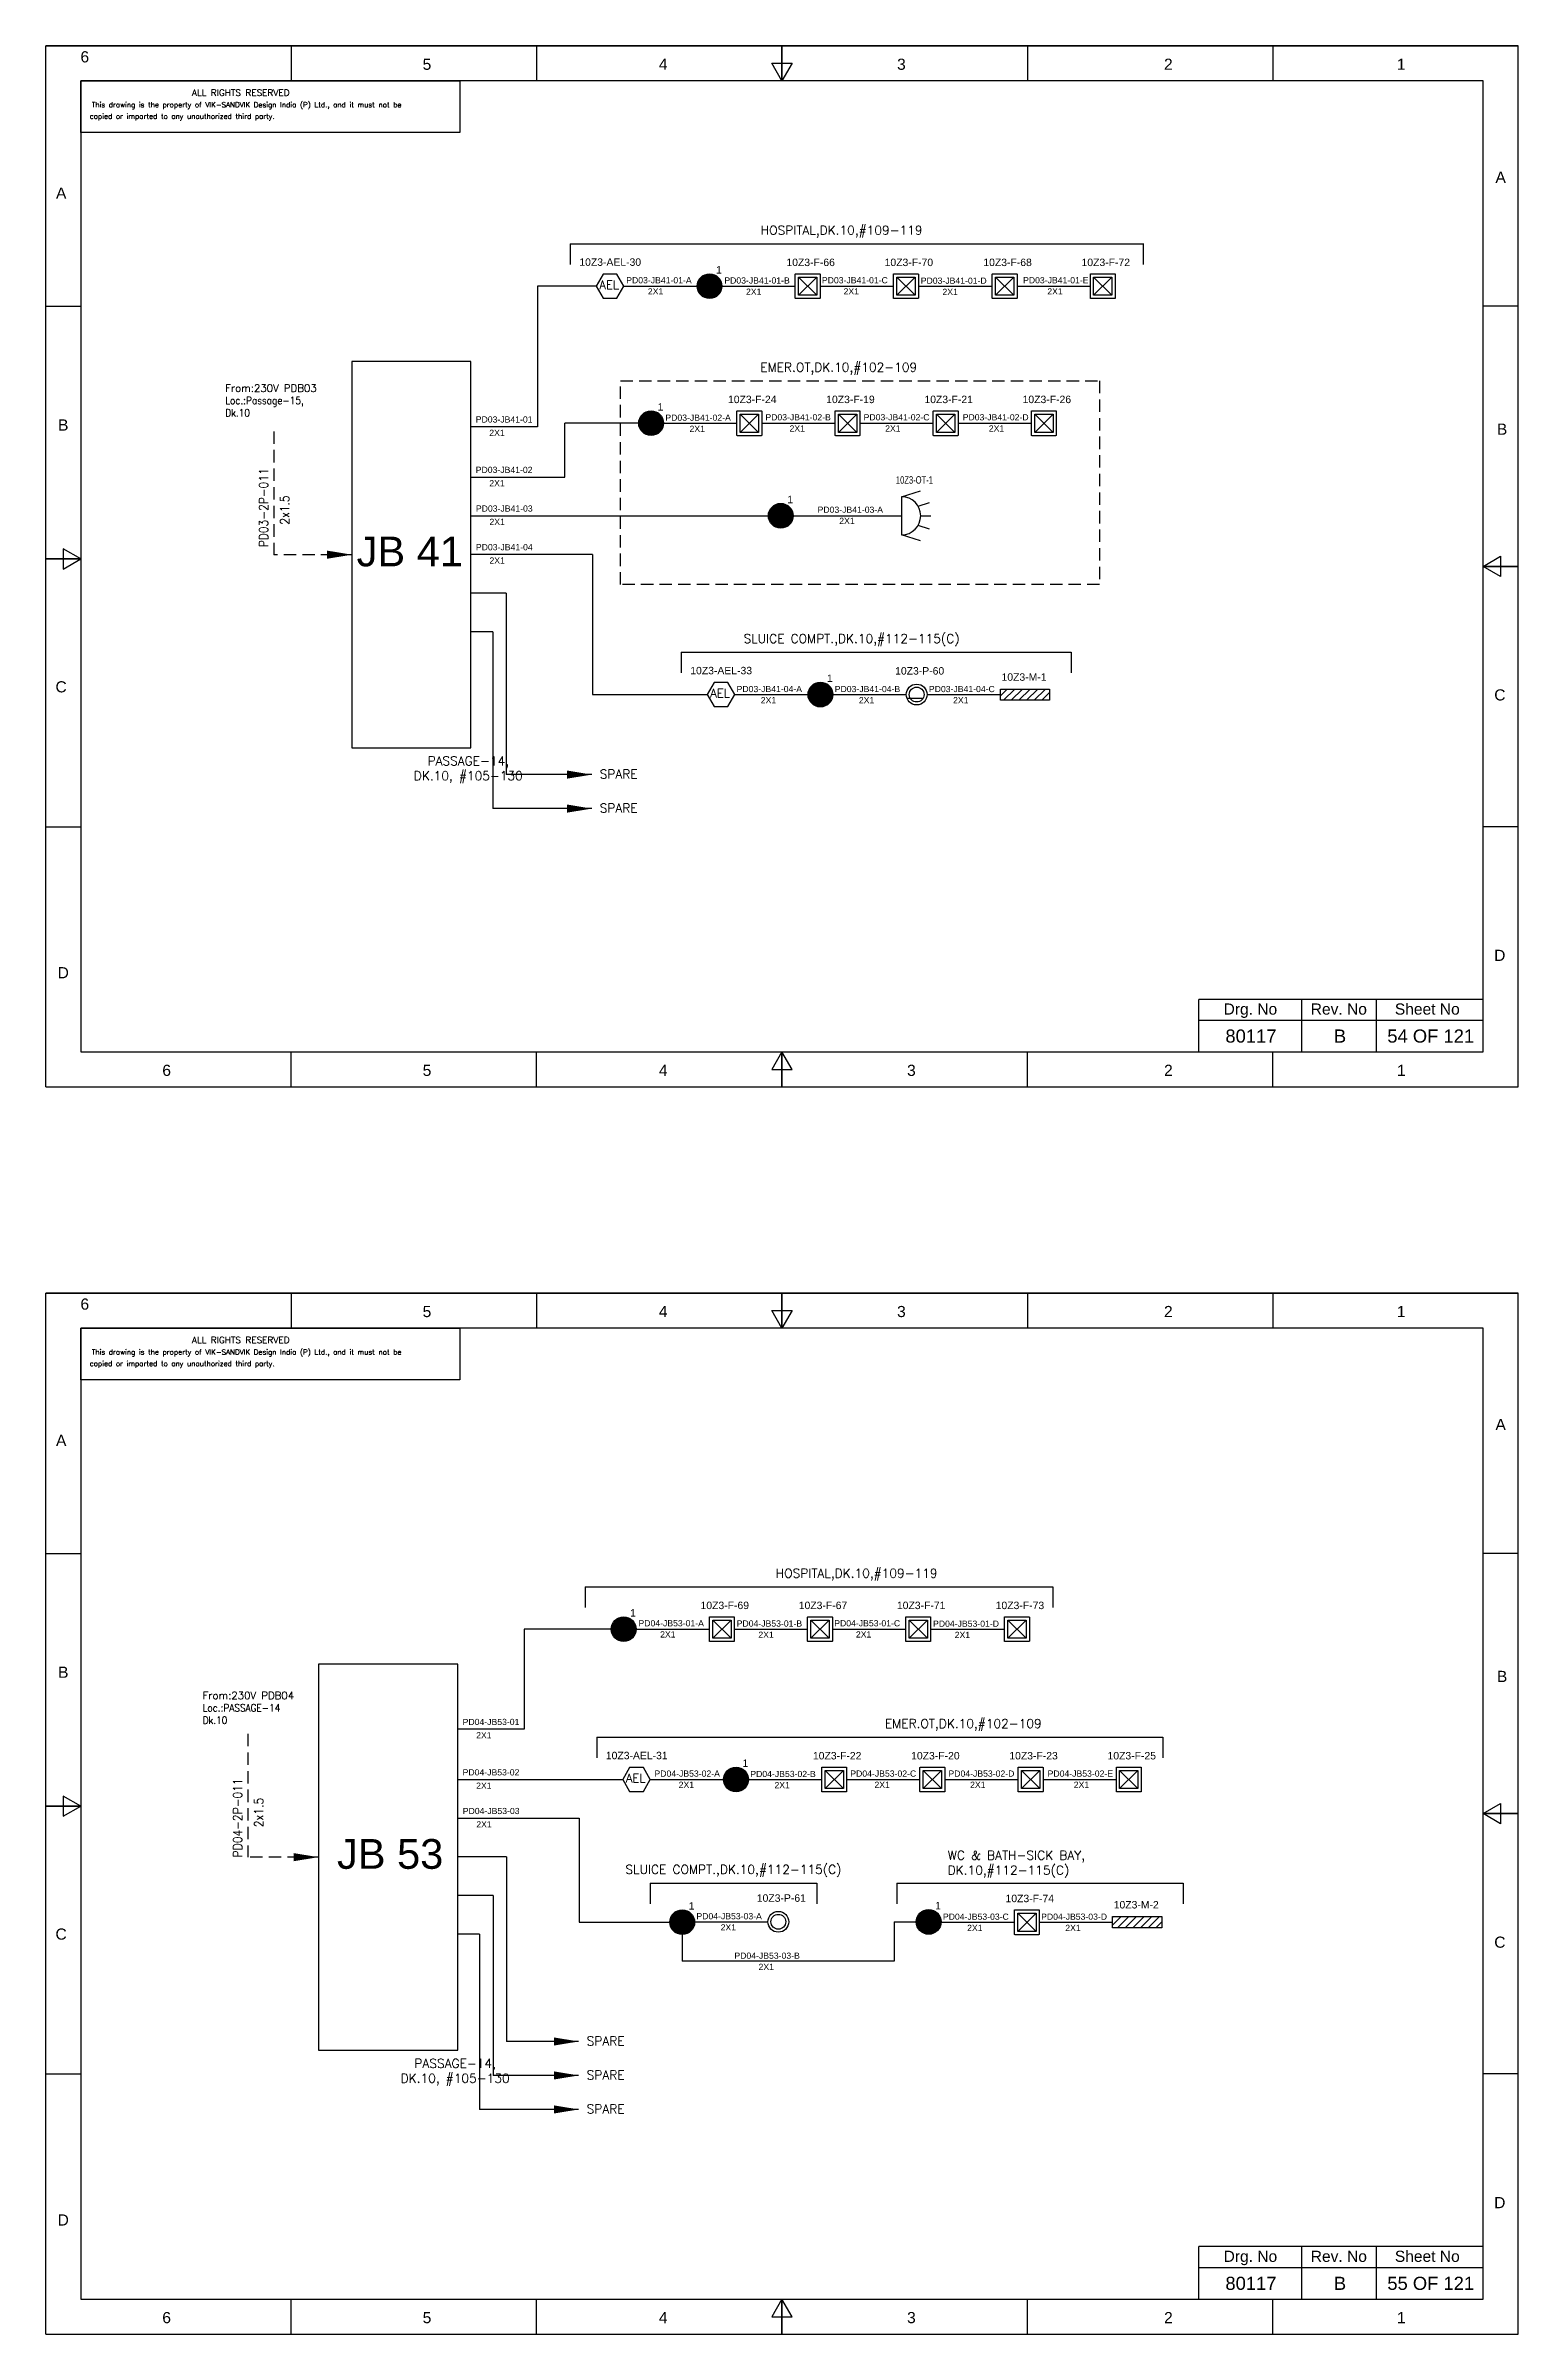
# Model space of a CAD drawing. Header units: inches. Extents: x -3311 to 1429, y -713 to 2436.
# Drawn here: x -11.2 to 285.8, y 969.1 to 1430.8 of the extents above; entities that cross this region are included whole.
import ezdxf
from ezdxf.enums import TextEntityAlignment as Align

# ---------------------------------------------------------------- set-up
doc = ezdxf.new("R2010")
doc.units = ezdxf.units.IN
doc.linetypes.add('HIDDEN', pattern=[0.375, 0.25, -0.125])
doc.linetypes.add('SOLID', pattern=[0])
for name, color, linetype, lineweight in [('ELEC_TXT-025', 1, 'Continuous', 25), ('HEL-025', 1, 'Continuous', 25), ('HEL-035', 2, 'Continuous', 35)]:
    doc.layers.add(name, color=color, linetype=linetype, lineweight=lineweight)
for name, color, linetype in [('Fmount', 7, 'Continuous'), ('LINE', 3, 'SOLID'), ('MirL', 7, 'Continuous'), ('oL', 7, 'Continuous')]:
    doc.layers.add(name, color=color, linetype=linetype)
doc.styles.add('_NORMAL', font='arial.ttf')
doc.styles.add('ROMANS', font='simplex.shx', dxfattribs={"width": 0.88})
doc.styles.get("Standard").update_dxf_attribs({"font": 'arial.ttf'})
doc.dimstyles.get("Standard").update_dxf_attribs({"dimtxt": 0.18, "dimasz": 0.18, "dimexe": 0.18, "dimexo": 0.0625, "dimgap": 0.09, "dimtad": 0, "dimtih": 1, "dimtoh": 1, "dimdec": 4, "dimzin": 0, "dimdsep": 46, "dimtxsty": 'Standard', "dimcen": 0.09, "dimadec": 0, "dimazin": 0, "dimtfac": 1, "dimtdec": 4, "dimtofl": 0, "dimtmove": 0, "dimatfit": 3, "dimfxl": 1, "dimtolj": 1, "dimtzin": 0, "dimarcsym": 0})
pattern_1 = [(0, (0, 0), (0, 6.985), [5.08, -1.905]), (90, (0, 0), (-6.985, 4e-16), [5.08, -1.905])]

# ---------------------------------------------------------------- blocks, each defined once
blk = doc.blocks.new('fr')
at = {"color": 7, "linetype": 'Continuous'}
for p, q in [((33763.99, 4500.4), (33466.99, 4500.4)), ((33466.99, 4500.4), (33763.99, 4500.4)), ((33466.99, 4290.33), (33466.99, 4500.4)), ((33516.49, 4500.4), (33516.49, 4493.33)), ((33565.99, 4500.4), (33565.99, 4493.33)), ((33615.49, 4500.4), (33615.49, 4493.33)), ((33615.49, 4493.33), (33615.49, 4500.4)), ((33615.49, 4500.4), (33615.49, 4493.33)), ((33664.99, 4500.4), (33664.99, 4493.33)), ((33714.49, 4500.4), (33714.49, 4493.33)), ((33763.99, 4290.33), (33763.99, 4500.4)), ((33763.99, 4290.33), (33763.99, 4500.4)), ((33756.92, 4493.33), (33474.06, 4493.33)), ((33474.06, 4493.33), (33474.06, 4297.41)), ((33615.49, 4493.33), (33613.45, 4496.87)), ((33613.45, 4496.87), (33617.53, 4496.87)), ((33617.53, 4496.87), (33615.49, 4493.33)), ((33756.92, 4297.41), (33756.92, 4493.33)), ((33466.99, 4447.89), (33474.06, 4447.89)), ((33763.99, 4447.89), (33756.92, 4447.89)), ((33466.99, 4396.87), (33474.06, 4396.87)), ((33474.06, 4396.87), (33466.99, 4396.87)), ((33466.99, 4396.87), (33474.06, 4396.87)), ((33474.06, 4396.87), (33470.53, 4398.91)), ((33470.53, 4398.91), (33470.53, 4394.83)), ((33470.53, 4394.83), (33474.06, 4396.87)), ((33756.92, 4395.37), (33760.45, 4397.41)), ((33760.45, 4397.41), (33760.45, 4393.33)), ((33763.99, 4395.37), (33756.92, 4395.37)), ((33760.45, 4393.33), (33756.92, 4395.37)), ((33756.92, 4395.37), (33763.99, 4395.37)), ((33763.99, 4395.37), (33756.92, 4395.37)), ((33466.99, 4342.85), (33474.06, 4342.85)), ((33763.99, 4342.85), (33756.92, 4342.85)), ((33474.06, 4297.41), (33756.92, 4297.41)), ((33516.49, 4290.33), (33516.49, 4297.41)), ((33565.99, 4290.33), (33565.99, 4297.41)), ((33615.49, 4297.41), (33613.45, 4293.87)), ((33615.49, 4290.33), (33615.49, 4297.41)), ((33617.53, 4293.87), (33615.49, 4297.41)), ((33615.49, 4297.41), (33615.49, 4290.33)), ((33615.49, 4290.33), (33615.49, 4297.41)), ((33664.99, 4290.33), (33664.99, 4297.41)), ((33714.49, 4290.33), (33714.49, 4297.41)), ((33466.99, 4290.33), (33763.99, 4290.33)), ((33466.99, 4290.33), (33763.99, 4290.33)), ((33613.45, 4293.87), (33617.53, 4293.87))]:
    blk.add_line(p, q, dxfattribs=at)
at = {"color": 7, "style": '_NORMAL'}
for s, p in [('6', (33474.86, 4498.18)), ('5', (33543.88, 4496.68)), ('4', (33591.52, 4496.68)), ('3', (33639.57, 4496.68)), ('2', (33693.41, 4496.68)), ('1', (33740.39, 4496.68)), ('A', (33760.45, 4473.88)), ('A', (33470.1, 4470.68)), ('B', (33470.52, 4423.9)), ('B', (33760.74, 4423.06)), ('C', (33470.08, 4371.07)), ('C', (33760.29, 4369.44)), ('D', (33760.27, 4316.89)), ('D', (33470.51, 4313.39)), ('6', (33491.37, 4293.69)), ('5', (33543.89, 4293.69)), ('4', (33591.53, 4293.69)), ('3', (33641.59, 4293.69)), ('2', (33693.43, 4293.69)), ('1', (33740.41, 4293.69))]:
    blk.add_text(s, height=2.25, dxfattribs=at).set_placement(p, align=Align.MIDDLE_CENTER)
blk = doc.blocks.new('AEL')
at = {"color": 4}
blk.add_lwpolyline([(989.98, -190.09), (992.75, -190.09), (994.14, -187.69), (992.75, -185.28), (989.98, -185.28), (988.59, -187.69)], close=True, dxfattribs=at)
at = {"color": 4, "style": 'ROMANS'}
blk.add_text('AEL', height=1.725, dxfattribs=at).set_placement((989.2, -188.27))
blk = doc.blocks.new('AEL_L')
blk.add_blockref('AEL', (0, 0))
blk.add_attdef('TAG_NO', (986.55, -183.59), '', height=1.5)
blk = doc.blocks.new('FIXED_KEY_SWITCH')
h = blk.add_hatch(color=1)
h.dxf.hatch_style = 1
edge = h.paths.add_edge_path()
edge.add_arc((848.13, 1737.46), 2.5, 0, 360)
at = {"color": 1}
blk.add_circle((848.13, 1737.46), 2.5, dxfattribs=at)
at = {"color": 7, "insert": (849.44, 1741.5), "char_height": 1.5, "attachment_point": 1, "style": '_NORMAL'}
blk.add_mtext_dynamic_manual_height_columns('1', width=1.5, gutter_width=7.5, heights=[0], dxfattribs=at)
blk = doc.blocks.new('SWT')
blk.add_blockref('FIXED_KEY_SWITCH', (0, 0))
blk.add_attdef('TAG_NO', (844.55, 1741.11), '', height=1.5)
blk = doc.blocks.new('LED FLUSH MOUNT')
for p, q in [((114818, 79432), (114604, 79219)), ((114604, 79432), (114818, 79219))]:
    blk.add_line(p, q)
blk.add_lwpolyline([(114572, 79470), (114850, 79470, -0.414214), (114856, 79464), (114856, 79186, -0.414214), (114850, 79180), (114572, 79180, -0.414214), (114566, 79186), (114566, 79464, -0.414214)], format="xyb", close=True)
blk.add_lwpolyline([(114604, 79432), (114818, 79432), (114818, 79219), (114604, 79219)], close=True)
blk = doc.blocks.new('LED Flush Mounted Light 22W')
blk.add_blockref('LED FLUSH MOUNT', (0, 0))
at = {"style": 'ROMANS', "width": 0.7}
blk.add_attdef('TAG_NO.:', (113905, 79579), '', height=250, dxfattribs=at)
blk = doc.blocks.new('OT_LIGHT')
for p, q in [((-56175, 20909), (-55905, 20995)), ((-56175, 20909), (-56175, 20359)), ((-55938, 20773), (-55771, 20826)), ((-55771, 20442), (-55938, 20495)), ((-55900, 20634), (-55752, 20634)), ((-55905, 20274), (-56175, 20359))]:
    blk.add_line(p, q)
blk.add_arc((-56175, 20634), 275, 270, 90)
blk = doc.blocks.new('LED_OT_LIGHT')
blk.add_blockref('OT_LIGHT', (0, 0))
at = {"style": 'ROMANS'}
blk.add_attdef('TAG_NO:', (-56638, 21172), '', height=250, dxfattribs=at)
blk = doc.blocks.new('1')
h = blk.add_hatch()
h.set_pattern_fill('ANGLE', color=6)
h.set_pattern_definition(pattern_1)
h.paths.add_polyline_path([(303.23, 2044.43, 1), (306.22, 2044.43, 1)], flags=0)
h.paths.add_polyline_path([(302.63, 2044.43, 1), (306.83, 2044.43, 1)])
h.paths.add_polyline_path([(306.22, 2044.43, -1), (303.23, 2044.43, -1)], flags=16)
h = blk.add_hatch()
h.set_pattern_fill('ANGLE', color=6)
h.set_pattern_definition(pattern_1)
h.paths.add_polyline_path([(303.23, 2044.43, 1), (306.22, 2044.43, 1)])
at = {"color": 6}
for radius in [2.1, 1.5]:
    blk.add_circle((304.73, 2044.43), radius, dxfattribs=at)
blk = doc.blocks.new('LED PENDENT LIGHT 15W')
blk.add_blockref('1', (0, 0))
blk.add_attdef('TAG_NO', (301.63, 2048.1), '', height=1.5)
blk = doc.blocks.new('MIR')
h = blk.add_hatch()
h.set_pattern_fill('ANSI31', color=256, scale=500)
h.set_pattern_definition([(45, (0, 0), (-44.194174, 44.194174), [])])
h.paths.add_polyline_path([(109452, 30143), (110019, 30143), (110019, 30272), (109452, 30272)])
at = {"elevation": -6}
blk.add_lwpolyline([(109452, 30272), (110019, 30272), (110019, 30143), (109452, 30143)], close=True, dxfattribs=at)
blk = doc.blocks.new('MIRROR LIGHT')
blk.add_blockref('MIR', (0, 0))
at = {"style": 'ROMANS', "width": 0.7}
blk.add_attdef('TAG_NO.:', (108952, 30348), '', height=250, dxfattribs=at)
blk = doc.blocks.new('A$C4BAD7D21')
at = {"layer": 'HEL-025'}
blk.add_lwpolyline([(-34000, 0), (-34000, 2086), (-18714, 2086), (-18714, 0)], close=True, dxfattribs=at)
at = {"layer": 'HEL-025', "style": 'ROMANS'}
for s, p in [('This drawing is the property of VIK-SANDVIK Design India (P) Ltd., and it must not be', (-33558, 1016)), (' copied or imparted to any unauthorized third party.', (-33785, 550))]:
    blk.add_text(s, height=210, dxfattribs=at).set_placement(p)
at = {"layer": 'HEL-035', "style": 'ROMANS'}
blk.add_text('     ALL RIGHTS RESERVED', height=262.5, dxfattribs=at).set_placement((-30497, 1476))

msp = doc.modelspace()

# ---------------------------------------------------------------- linework, layer by layer
for p, q in [((94.62, 1390.89, -0.05), (210.19, 1390.89, -0.05)), ((87.99, 1382.34), (87.99, 1353.98)), ((99.86, 1382.34), (87.99, 1382.34)), ((93.56, 1343.81), (93.56, 1354.68)), ((99.13, 1328.21), (74.58, 1328.21)), ((99.13, 1328.21), (99.13, 1299.94)), ((81.71, 1320.41), (74.58, 1320.41)), ((81.71, 1320.41), (81.71, 1283.79)), ((78.99, 1312.61), (74.58, 1312.61)), ((78.99, 1312.61), (78.99, 1276.93)), ((117, 1308.48, -0.05), (195.63, 1308.48, -0.05)), ((97.65, 1119.92, -0.05), (191.98, 1119.92, -0.05)), ((85.33, 1111.37), (85.33, 1091.19)), ((102.89, 1111.37), (85.33, 1111.37)), ((99.97, 1089.58, -0.05), (214.16, 1089.58, -0.05)), ((81.79, 1065.42), (71.93, 1065.42)), ((81.79, 1065.42), (81.79, 1028.18)), ((79.06, 1057.62), (71.93, 1057.62)), ((79.06, 1057.62), (79.06, 1021.33)), ((110.76, 1060.15, -0.05), (144.35, 1060.15, -0.05)), ((160.48, 1060.15, -0.05), (218.27, 1060.15, -0.05)), ((76.34, 1049.82), (71.93, 1049.82)), ((76.34, 1049.82), (76.34, 1014.47)), ((117.2, 1049.75), (117.2, 1044.37)), ((159.98, 1052.31), (159.98, 1044.37)), ((159.98, 1044.37), (117.2, 1044.37))]:
    msp.add_line(p, q)
at = {"color": 7, "linetype": 'Continuous'}
for p, q in [((278.76, 1238.44), (221.44, 1238.44)), ((221.44, 1227.84), (221.44, 1238.44)), ((242.21, 1227.84), (242.21, 1238.44)), ((257.23, 1227.84), (257.23, 1238.44)), ((221.44, 1234.25), (278.76, 1234.25)), ((278.76, 986.79), (221.44, 986.79)), ((221.44, 976.19), (221.44, 986.79)), ((242.21, 976.19), (242.21, 986.79)), ((257.23, 976.19), (257.23, 986.79)), ((221.44, 982.6), (278.76, 982.6))]:
    msp.add_line(p, q, dxfattribs=at)
msp.add_lwpolyline([(74.58, 1367.11), (50.58, 1367.11), (50.58, 1289.21), (74.58, 1289.21)], close=True)
at = {"linetype": 'HIDDEN', "ltscale": 10, "elevation": -0.05}
msp.add_lwpolyline([(104.74, 1363.23), (201.39, 1363.23), (201.39, 1322.12), (104.74, 1322.12)], close=True, dxfattribs=at)
at = {"linetype": 'HIDDEN', "ltscale": 10}
for points in [[(34.85, 1353.04), (34.85, 1328.16)], [(29.61, 1090.25), (29.61, 1065.37)]]:
    msp.add_lwpolyline(points, dxfattribs=at)
at = {"layer": 'LINE', "color": 0}
for p, q in [((94.62, 1390.89, -0.05), (94.62, 1386.7, -0.05)), ((210.19, 1390.92, -0.05), (210.19, 1386.73, -0.05)), ((105.42, 1382.34), (120.21, 1382.34)), ((125.21, 1382.34), (140.01, 1382.34)), ((145.02, 1382.34), (159.82, 1382.34)), ((164.83, 1382.34), (179.73, 1382.34)), ((184.74, 1382.34), (199.53, 1382.34)), ((87.99, 1353.98), (74.58, 1353.98)), ((113.43, 1354.68), (128.23, 1354.68)), ((133.24, 1354.68), (148.03, 1354.68)), ((153.05, 1354.68), (167.84, 1354.68)), ((172.85, 1354.68), (187.65, 1354.68)), ((74.58, 1343.81), (93.56, 1343.81)), ((139.59, 1336.01), (161.47, 1336.01)), ((117, 1308.48, -0.05), (117, 1304.3, -0.05)), ((195.63, 1308.51, -0.05), (195.63, 1304.32, -0.05)), ((99.13, 1299.94), (122.24, 1299.94)), ((127.8, 1299.94), (142.59, 1299.94)), ((147.59, 1299.94), (162.39, 1299.94)), ((166.59, 1299.94), (181.38, 1299.94)), ((97.65, 1119.92, -0.05), (97.65, 1115.73, -0.05)), ((191.98, 1119.92, -0.05), (191.98, 1115.73, -0.05)), ((107.89, 1111.37), (122.69, 1111.37)), ((127.7, 1111.37), (142.49, 1111.37)), ((147.5, 1111.37), (162.3, 1111.37)), ((167.31, 1111.37), (182.21, 1111.37)), ((43.81, 1104.32), (43.81, 1026.42)), ((71.93, 1104.32), (43.81, 1104.32)), ((71.93, 1026.42), (71.93, 1104.32)), ((85.34, 1091.19), (71.93, 1091.19)), ((99.97, 1089.58, -0.05), (99.97, 1085.39, -0.05)), ((214.16, 1089.58, -0.05), (214.16, 1085.39, -0.05)), ((71.93, 1081.02), (105.21, 1081.04)), ((110.77, 1081.04), (125.56, 1081.04)), ((130.56, 1081.04), (145.36, 1081.04)), ((150.37, 1081.04), (165.16, 1081.04)), ((170.17, 1081.04), (184.97, 1081.04)), ((189.98, 1081.04), (204.78, 1081.04)), ((71.96, 1073.22), (96.44, 1073.24)), ((110.76, 1060.15, -0.05), (110.76, 1055.96, -0.05)), ((144.35, 1060.15, -0.05), (144.35, 1055.96, -0.05)), ((160.48, 1060.15, -0.05), (160.48, 1055.96, -0.05)), ((218.27, 1060.15, -0.05), (218.27, 1055.96, -0.05)), ((96.44, 1052.25), (114.7, 1052.25)), ((119.69, 1052.32), (134.49, 1052.33)), ((159.98, 1052.31), (164.42, 1052.31)), ((169.41, 1052.24), (184.21, 1052.24)), ((189.22, 1052.24), (204.02, 1052.24)), ((43.81, 1026.42), (71.93, 1026.42))]:
    msp.add_line(p, q, dxfattribs=at)
at = {"layer": 'LINE', "color": 7}
for p, q in [((108.43, 1354.68), (93.56, 1354.68)), ((74.58, 1336.01), (134.59, 1336.01)), ((96.44, 1073.24), (96.44, 1052.25))]:
    msp.add_line(p, q, dxfattribs=at)

# ---------------------------------------------------------------- block references
for name, p in [('fr', (-33478.16, -3069.57)), ('SWT', (-725.42, -355.12)), ('SWT', (-737.2, -382.77)), ('SWT', (-711.04, -401.45)), ('SWT', (-703.04, -437.52)), ('fr', (-33478.16, -3321.22)), ('SWT', (-742.74, -626.09)), ('SWT', (-720.07, -656.42)), ('SWT', (-730.93, -685.21)), ('SWT', (-681.21, -685.15))]:
    msp.add_blockref(name, p)
ref = msp.add_blockref('AEL_L', (-888.72, 1570.03))
ref.add_attrib('TAG_NO', '10Z3-AEL-30', (96.45, 1386.44), dxfattribs={"color": 4, "height": 1.5})
ref = msp.add_blockref('AEL_L', (-866.35, 1487.62))
ref.add_attrib('TAG_NO', '10Z3-AEL-33', (118.83, 1304.03), dxfattribs={"color": 4, "height": 1.5})
ref = msp.add_blockref('LED PENDENT LIGHT 15W', (-140.24, -744.49))
ref.add_attrib('TAG_NO', '10Z3-P-60', (160.15, 1303.97), dxfattribs={"height": 1.5})
ref = msp.add_blockref('AEL_L', (-883.38, 1268.72))
ref.add_attrib('TAG_NO', '10Z3-AEL-31', (101.8, 1085.13), dxfattribs={"color": 4, "height": 1.5})
ref = msp.add_blockref('LED PENDENT LIGHT 15W', (-168.14, -992.1))
ref.add_attrib('TAG_NO', '10Z3-P-61', (132.25, 1056.37), dxfattribs={"height": 1.5})
at = {"layer": 'ELEC_TXT-025', "color": 0, "xscale": 0.005, "yscale": 0.005, "zscale": 0.005}
for p in [(165.9, 1413.34), (165.9, 1161.68)]:
    msp.add_blockref('A$C4BAD7D21', p, dxfattribs=at)
at = {"layer": 'Fmount'}
ref = msp.add_blockref('LED Flush Mounted Light 22W', (-1839.69, 11.6), dxfattribs=dict(at, xscale=0.01728, yscale=0.01728, zscale=0.01728))
ref.add_attrib('TAG_NO.:', '10Z3-F-66', dxfattribs={"layer": '0', "height": 1.5}).set_placement((138.22, 1385.94), align=Align.BOTTOM_LEFT)
ref = msp.add_blockref('LED Flush Mounted Light 22W', (-1819.88, 11.6), dxfattribs=dict(at, xscale=0.01728, yscale=0.01728, zscale=0.01728))
ref.add_attrib('TAG_NO.:', '10Z3-F-70', dxfattribs={"layer": '0', "height": 1.5}).set_placement((158.03, 1385.94), align=Align.BOTTOM_LEFT)
ref = msp.add_blockref('LED Flush Mounted Light 22W', (-1799.97, 11.6), dxfattribs=dict(at, xscale=0.01728, yscale=0.01728, zscale=0.01728))
ref.add_attrib('TAG_NO.:', '10Z3-F-68', dxfattribs={"layer": '0', "height": 1.5}).set_placement((177.94, 1385.94), align=Align.BOTTOM_LEFT)
ref = msp.add_blockref('LED Flush Mounted Light 22W', (-1780.17, 11.6), dxfattribs=dict(at, xscale=0.01728, yscale=0.01728, zscale=0.01728))
ref.add_attrib('TAG_NO.:', '10Z3-F-72', dxfattribs={"layer": '0', "height": 1.5}).set_placement((197.75, 1385.94), align=Align.BOTTOM_LEFT)
ref = msp.add_blockref('LED Flush Mounted Light 22W', (-1851.47, -16.06), dxfattribs=dict(at, xscale=0.01728, yscale=0.01728, zscale=0.01728))
ref.add_attrib('TAG_NO.:', '10Z3-F-24', dxfattribs={"layer": '0', "height": 1.5}).set_placement((126.44, 1358.29), align=Align.BOTTOM_LEFT)
ref = msp.add_blockref('LED Flush Mounted Light 22W', (-1831.66, -16.06), dxfattribs=dict(at, xscale=0.01728, yscale=0.01728, zscale=0.01728))
ref.add_attrib('TAG_NO.:', '10Z3-F-19', dxfattribs={"layer": '0', "height": 1.5}).set_placement((146.25, 1358.29), align=Align.BOTTOM_LEFT)
ref = msp.add_blockref('LED Flush Mounted Light 22W', (-1811.86, -16.06), dxfattribs=dict(at, xscale=0.01728, yscale=0.01728, zscale=0.01728))
ref.add_attrib('TAG_NO.:', '10Z3-F-21', dxfattribs={"layer": '0', "height": 1.5}).set_placement((166.06, 1358.29), align=Align.BOTTOM_LEFT)
ref = msp.add_blockref('LED Flush Mounted Light 22W', (-1792.05, -16.06), dxfattribs=dict(at, xscale=0.01728, yscale=0.01728, zscale=0.01728))
ref.add_attrib('TAG_NO.:', '10Z3-F-26', dxfattribs={"layer": '0', "height": 1.5}).set_placement((185.86, 1358.29), align=Align.BOTTOM_LEFT)
ref = msp.add_blockref('LED Flush Mounted Light 22W', (-1857.01, -259.37), dxfattribs=dict(at, xscale=0.01728, yscale=0.01728, zscale=0.01728))
ref.add_attrib('TAG_NO.:', '10Z3-F-69', dxfattribs={"layer": '0', "height": 1.5}).set_placement((120.9, 1114.97), align=Align.BOTTOM_LEFT)
ref = msp.add_blockref('LED Flush Mounted Light 22W', (-1837.21, -259.37), dxfattribs=dict(at, xscale=0.01728, yscale=0.01728, zscale=0.01728))
ref.add_attrib('TAG_NO.:', '10Z3-F-67', dxfattribs={"layer": '0', "height": 1.5}).set_placement((140.71, 1114.97), align=Align.BOTTOM_LEFT)
ref = msp.add_blockref('LED Flush Mounted Light 22W', (-1817.4, -259.37), dxfattribs=dict(at, xscale=0.01728, yscale=0.01728, zscale=0.01728))
ref.add_attrib('TAG_NO.:', '10Z3-F-71', dxfattribs={"layer": '0', "height": 1.5}).set_placement((160.51, 1114.97), align=Align.BOTTOM_LEFT)
ref = msp.add_blockref('LED Flush Mounted Light 22W', (-1797.49, -259.37), dxfattribs=dict(at, xscale=0.01728, yscale=0.01728, zscale=0.01728))
ref.add_attrib('TAG_NO.:', '10Z3-F-73', dxfattribs={"layer": '0', "height": 1.5}).set_placement((180.43, 1114.97), align=Align.BOTTOM_LEFT)
ref = msp.add_blockref('LED Flush Mounted Light 22W', (-1834.34, -289.71), dxfattribs=dict(at, xscale=0.01728, yscale=0.01728, zscale=0.01728))
ref.add_attrib('TAG_NO.:', '10Z3-F-22', dxfattribs={"layer": '0', "height": 1.5}).set_placement((143.57, 1084.64), align=Align.BOTTOM_LEFT)
ref = msp.add_blockref('LED Flush Mounted Light 22W', (-1814.54, -289.71), dxfattribs=dict(at, xscale=0.01728, yscale=0.01728, zscale=0.01728))
ref.add_attrib('TAG_NO.:', '10Z3-F-20', dxfattribs={"layer": '0', "height": 1.5}).set_placement((163.38, 1084.64), align=Align.BOTTOM_LEFT)
ref = msp.add_blockref('LED Flush Mounted Light 22W', (-1794.73, -289.71), dxfattribs=dict(at, xscale=0.01728, yscale=0.01728, zscale=0.01728))
ref.add_attrib('TAG_NO.:', '10Z3-F-23', dxfattribs={"layer": '0', "height": 1.5}).set_placement((183.18, 1084.64), align=Align.BOTTOM_LEFT)
ref = msp.add_blockref('LED Flush Mounted Light 22W', (-1774.92, -289.71), dxfattribs=dict(at, xscale=0.01728, yscale=0.01728, zscale=0.01728))
ref.add_attrib('TAG_NO.:', '10Z3-F-25', dxfattribs={"layer": '0', "height": 1.5}).set_placement((202.99, 1084.64), align=Align.BOTTOM_LEFT)
ref = msp.add_blockref('LED Flush Mounted Light 22W', (-1795.49, -318.5), dxfattribs=dict(at, xscale=0.01728, yscale=0.01728, zscale=0.01728))
ref.add_attrib('TAG_NO.:', '10Z3-F-74', dxfattribs={"layer": '0', "height": 1.5}).set_placement((182.42, 1055.84), align=Align.BOTTOM_LEFT)
at = {"layer": 'MirL'}
ref = msp.add_blockref('MIRROR LIGHT', (-1734.03, 771.3, 0.11), dxfattribs=dict(at, xscale=0.0175, yscale=0.0175, zscale=0.0175))
ref.add_attrib('TAG_NO.:', '10Z3-M-1', dxfattribs={"layer": '0', "height": 1.5}).set_placement((181.61, 1302.27, -0.11), align=Align.BOTTOM_LEFT)
ref = msp.add_blockref('MIRROR LIGHT', (-1711.4, 523.61, 0.11), dxfattribs=dict(at, xscale=0.0175, yscale=0.0175, zscale=0.0175))
ref.add_attrib('TAG_NO.:', '10Z3-M-2', dxfattribs={"layer": '0', "height": 1.5}).set_placement((204.24, 1054.57, -0.11), align=Align.BOTTOM_LEFT)
at = {"layer": 'oL'}
ref = msp.add_blockref('LED_OT_LIGHT', (947.91, 1047.13), dxfattribs=dict(at, xscale=0.014, yscale=0.014, zscale=0.014))
ref.add_attrib('TAG_NO:', '10Z3-OT-1', (160.31, 1342.49), dxfattribs={"layer": '0', "height": 1.5, "width": 0.7})

# ---------------------------------------------------------------- texts
at = {"color": 7}
for s, p in [('PD03-JB41-01-A', (105.91, 1382.91)), ('2X1', (110.28, 1380.66)), ('PD03-JB41-01-B', (125.7, 1382.86, -0.03)), ('2X1', (130.07, 1380.6, -0.03)), ('PD03-JB41-01-C', (145.38, 1382.91, -0.03)), ('2X1', (149.75, 1380.66)), ('PD03-JB41-01-D', (165.32, 1382.82)), ('2X1', (169.69, 1380.56)), ('PD03-JB41-01-E', (185.96, 1382.91)), ('2X1', (190.84, 1380.66)), ('PD03-JB41-01', (75.56, 1354.82)), ('2X1', (78.29, 1352.13)), ('PD03-JB41-02-A', (113.81, 1355.18)), ('2X1', (118.68, 1352.93)), ('PD03-JB41-02-B', (133.98, 1355.26)), ('2X1', (138.85, 1353)), ('PD03-JB41-02-C', (153.79, 1355.26)), ('2X1', (158.14, 1353)), ('PD03-JB41-02-D', (173.78, 1355.26)), ('2X1', (179.05, 1353)), ('PD03-JB41-02', (75.56, 1344.65)), ('2X1', (78.29, 1341.96)), ('PD03-JB41-03', (75.59, 1336.85)), ('2X1', (78.32, 1334.16)), ('PD03-JB41-03-A', (144.51, 1336.61)), ('2X1', (148.88, 1334.36)), ('PD03-JB41-04', (75.59, 1329.05)), ('2X1', (78.32, 1326.36)), ('PD03-JB41-04-A', (128.17, 1300.43)), ('2X1', (133.05, 1298.18)), ('PD03-JB41-04-B', (147.97, 1300.43)), ('2X1', (152.84, 1298.18)), ('PD03-JB41-04-C', (166.96, 1300.43)), ('2X1', (171.84, 1298.18)), ('PD04-JB53-01-A', (108.38, 1111.94)), ('PD04-JB53-01-B', (128.19, 1111.89, -0.03)), ('PD04-JB53-01-C', (147.87, 1111.94, -0.03)), ('PD04-JB53-01-D', (167.8, 1111.85)), ('2X1', (112.75, 1109.69)), ('2X1', (132.56, 1109.63, -0.03)), ('2X1', (152.24, 1109.69)), ('2X1', (172.17, 1109.59)), ('PD04-JB53-01', (72.91, 1092.03)), ('2X1', (75.64, 1089.34)), ('PD04-JB53-02', (72.91, 1081.86)), ('2X1', (75.64, 1079.17)), ('PD04-JB53-02-A', (111.61, 1081.61)), ('2X1', (116.49, 1079.35)), ('PD04-JB53-02-B', (130.94, 1081.53)), ('2X1', (135.81, 1079.28)), ('PD04-JB53-02-C', (151.11, 1081.61)), ('2X1', (155.98, 1079.35)), ('PD04-JB53-02-D', (170.91, 1081.61)), ('2X1', (175.27, 1079.35)), ('PD04-JB53-02-E', (190.91, 1081.61)), ('2X1', (196.18, 1079.35)), ('PD04-JB53-03', (72.94, 1074.06)), ('2X1', (75.67, 1071.37)), ('PD04-JB53-03-A', (120.07, 1052.83)), ('PD04-JB53-03-C', (169.79, 1052.74)), ('PD04-JB53-03-D', (189.6, 1052.74)), ('2X1', (124.95, 1050.58)), ('2X1', (174.67, 1050.48)), ('2X1', (194.47, 1050.48)), ('PD04-JB53-03-B', (127.73, 1044.87)), ('2X1', (132.6, 1042.61))]:
    msp.add_text(s, height=1.25, dxfattribs=at).set_placement(p)
at = {"color": 7, "lineweight": 30}
for s, p in [('JB 41 ', (63.42, 1328.81)), ('JB 53 ', (59.46, 1066.02))]:
    msp.add_text(s, height=6, dxfattribs=at).set_placement(p, align=Align.MIDDLE_CENTER)
at = {"color": 7}
for s, height, p in [('Drg. No', 2.246, (231.81, 1236.49)), ('Rev. No', 2.246, (249.65, 1236.49)), ('Sheet No', 2.246, (267.49, 1236.49)), ('80117', 2.653, (231.92, 1231.04)), ('B', 2.65, (249.89, 1231.04)), ('54 OF 121', 2.653, (268.18, 1231.04)), ('Drg. No', 2.246, (231.81, 984.84)), ('Rev. No', 2.246, (249.65, 984.84)), ('Sheet No', 2.246, (267.49, 984.84)), ('80117', 2.653, (231.92, 979.39)), ('B', 2.65, (249.89, 979.39)), ('55 OF 121', 2.653, (268.18, 979.39))]:
    msp.add_text(s, height=height, dxfattribs=at).set_placement(p, align=Align.MIDDLE_CENTER)
at = {"color": 7, "char_height": 1.8, "attachment_point": 1, "style": '_NORMAL'}
for s, insert, width in [('{\\Fromans|c0;\\C2;HOSPITAL,DK.10,#109-119}', (133.04, 1394.53, 0.22), 74.1776), ('{\\Fromans|c0;\\C2;EMER.OT,DK.10,#102-109}', (132.96, 1366.88, 0.22), 74.1776), ('{\\Fromans|c0;\\C2;SLUICE COMPT.,DK.10,#112-115(C)}', (129.57, 1312.13, 0.22), 74.1776), ('{\\Fromans|c0;\\C2;SPARE}', (100.58, 1284.79), 8.1658), ('{\\Fromans|c0;\\C2;SPARE}', (100.58, 1277.93), 8.1658), ('{\\Fromans|c0;\\C2;HOSPITAL,DK.10,#109-119}', (136.07, 1123.56, 0.22), 74.1776), ('{\\Fromans|c0;\\C2;EMER.OT,DK.10,#102-109}', (158.08, 1093.23, 0.22), 74.1776), ('{\\Fromans|c0;\\C2;WC & BATH-SICK BAY,\\PDK.10,#112-115(C)}', (170.75, 1066.65, 0.22), 74.1776), ('{\\Fromans|c0;\\C2;SLUICE COMPT.,DK.10,#112-115(C)}', (105.75, 1063.79, 0.22), 74.1776), ('{\\Fromans|c0;\\C2;SPARE}', (97.93, 1029.18), 8.1658), ('{\\Fromans|c0;\\C2;SPARE}', (97.93, 1022.32), 8.1658), ('{\\Fromans|c0;\\C2;SPARE}', (97.93, 1015.47), 8.1658)]:
    msp.add_mtext(s, dxfattribs=dict(at, insert=insert, width=width))
at = {"color": 7, "char_height": 1.5, "width": 36.8884, "attachment_point": 1}
for s, insert in [('{\\Fromans|c0;\\C2;From:230V PDB03 \\P\\Fsimplex|c0;\\W0.88;Loc.:Passage-15,      \\PDk.10}', (25.03, 1362.52)), ('{\\Fromans|c0;\\C2;From:230V PDB04 \\P\\Fsimplex|c0;\\W0.88;Loc.:PASSAGE-14      \\PDk.10}', (20.47, 1098.74))]:
    msp.add_mtext(s, dxfattribs=dict(at, insert=insert))
at = {"color": 7, "char_height": 1.8, "width": 17.1296, "attachment_point": 1, "rotation": 90, "style": '_NORMAL'}
for s, insert in [('{\\Fromans|c0;\\W0.88;PD03-2P-011}', (31.86, 1329.65)), ('{\\Fromans|c0;\\W0.88;PD04-2P-011}', (26.62, 1065.32))]:
    msp.add_mtext(s, dxfattribs=dict(at, insert=insert))
at = {"color": 7, "char_height": 1.8, "attachment_point": 1, "rotation": 90, "style": '_NORMAL'}
for insert in [(36.13, 1334.21), (30.89, 1071.42)]:
    msp.add_mtext('{\\Fsimplex|c0;\\W0.88;2x1.5}', dxfattribs=dict(at, insert=insert))
at = {"color": 7, "char_height": 1.8, "attachment_point": 1, "style": '_NORMAL'}
for insert in [(63.06, 1287.45), (60.41, 1024.66)]:
    msp.add_mtext('\\pxqc;{\\Fromans|c0;\\C2;PASSAGE-14, \\PDK.10, #105-130}', dxfattribs=dict(at, insert=insert))

# ---------------------------------------------------------------- leaders
at = {"linetype": 'HIDDEN', "ltscale": 10}
for points in [[(50.58, 1328.16), (34.85, 1328.16)], [(43.81, 1065.37), (29.61, 1065.37)]]:
    msp.add_leader(points, dimstyle='Standard', override={"dimasz": 5, "dimarcsym": 1}, dxfattribs=at)
for points in [[(98.96, 1283.79), (81.71, 1283.79)], [(98.96, 1276.93), (78.99, 1276.93)], [(96.31, 1028.18), (81.79, 1028.18)], [(96.31, 1021.33), (79.06, 1021.33)], [(96.31, 1014.47), (76.34, 1014.47)]]:
    msp.add_leader(points, dimstyle='Standard', override={"dimasz": 5, "dimarcsym": 1})

doc.saveas('drawing.dxf')
